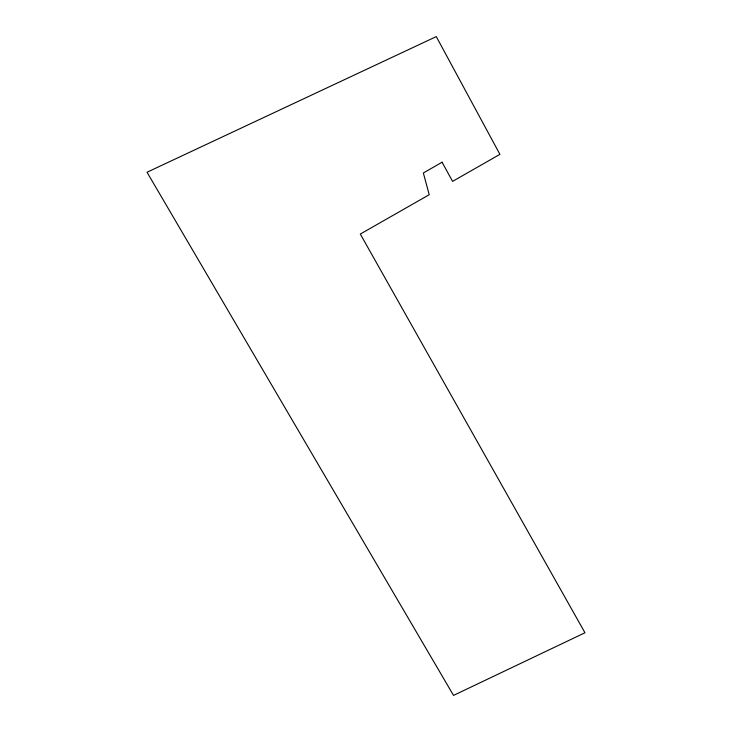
<?xml version="1.0" encoding="UTF-8"?>
<svg xmlns="http://www.w3.org/2000/svg" width="732" height="732" viewBox="0 0 732 732"><rect width="100%" height="100%" fill="white"/><g stroke="black" fill="none" stroke-linecap="round" stroke-linejoin="round"><path stroke-width="1.1" d="M442.073 162.22L423.361 172.99L429.217 194.712L360.309 234.057L584.969 632.759L453.529 695.4L147.031 172.249L436.281 36.6L499.91 154.351L452.577 181.38L442.073 162.22"/></g></svg>
